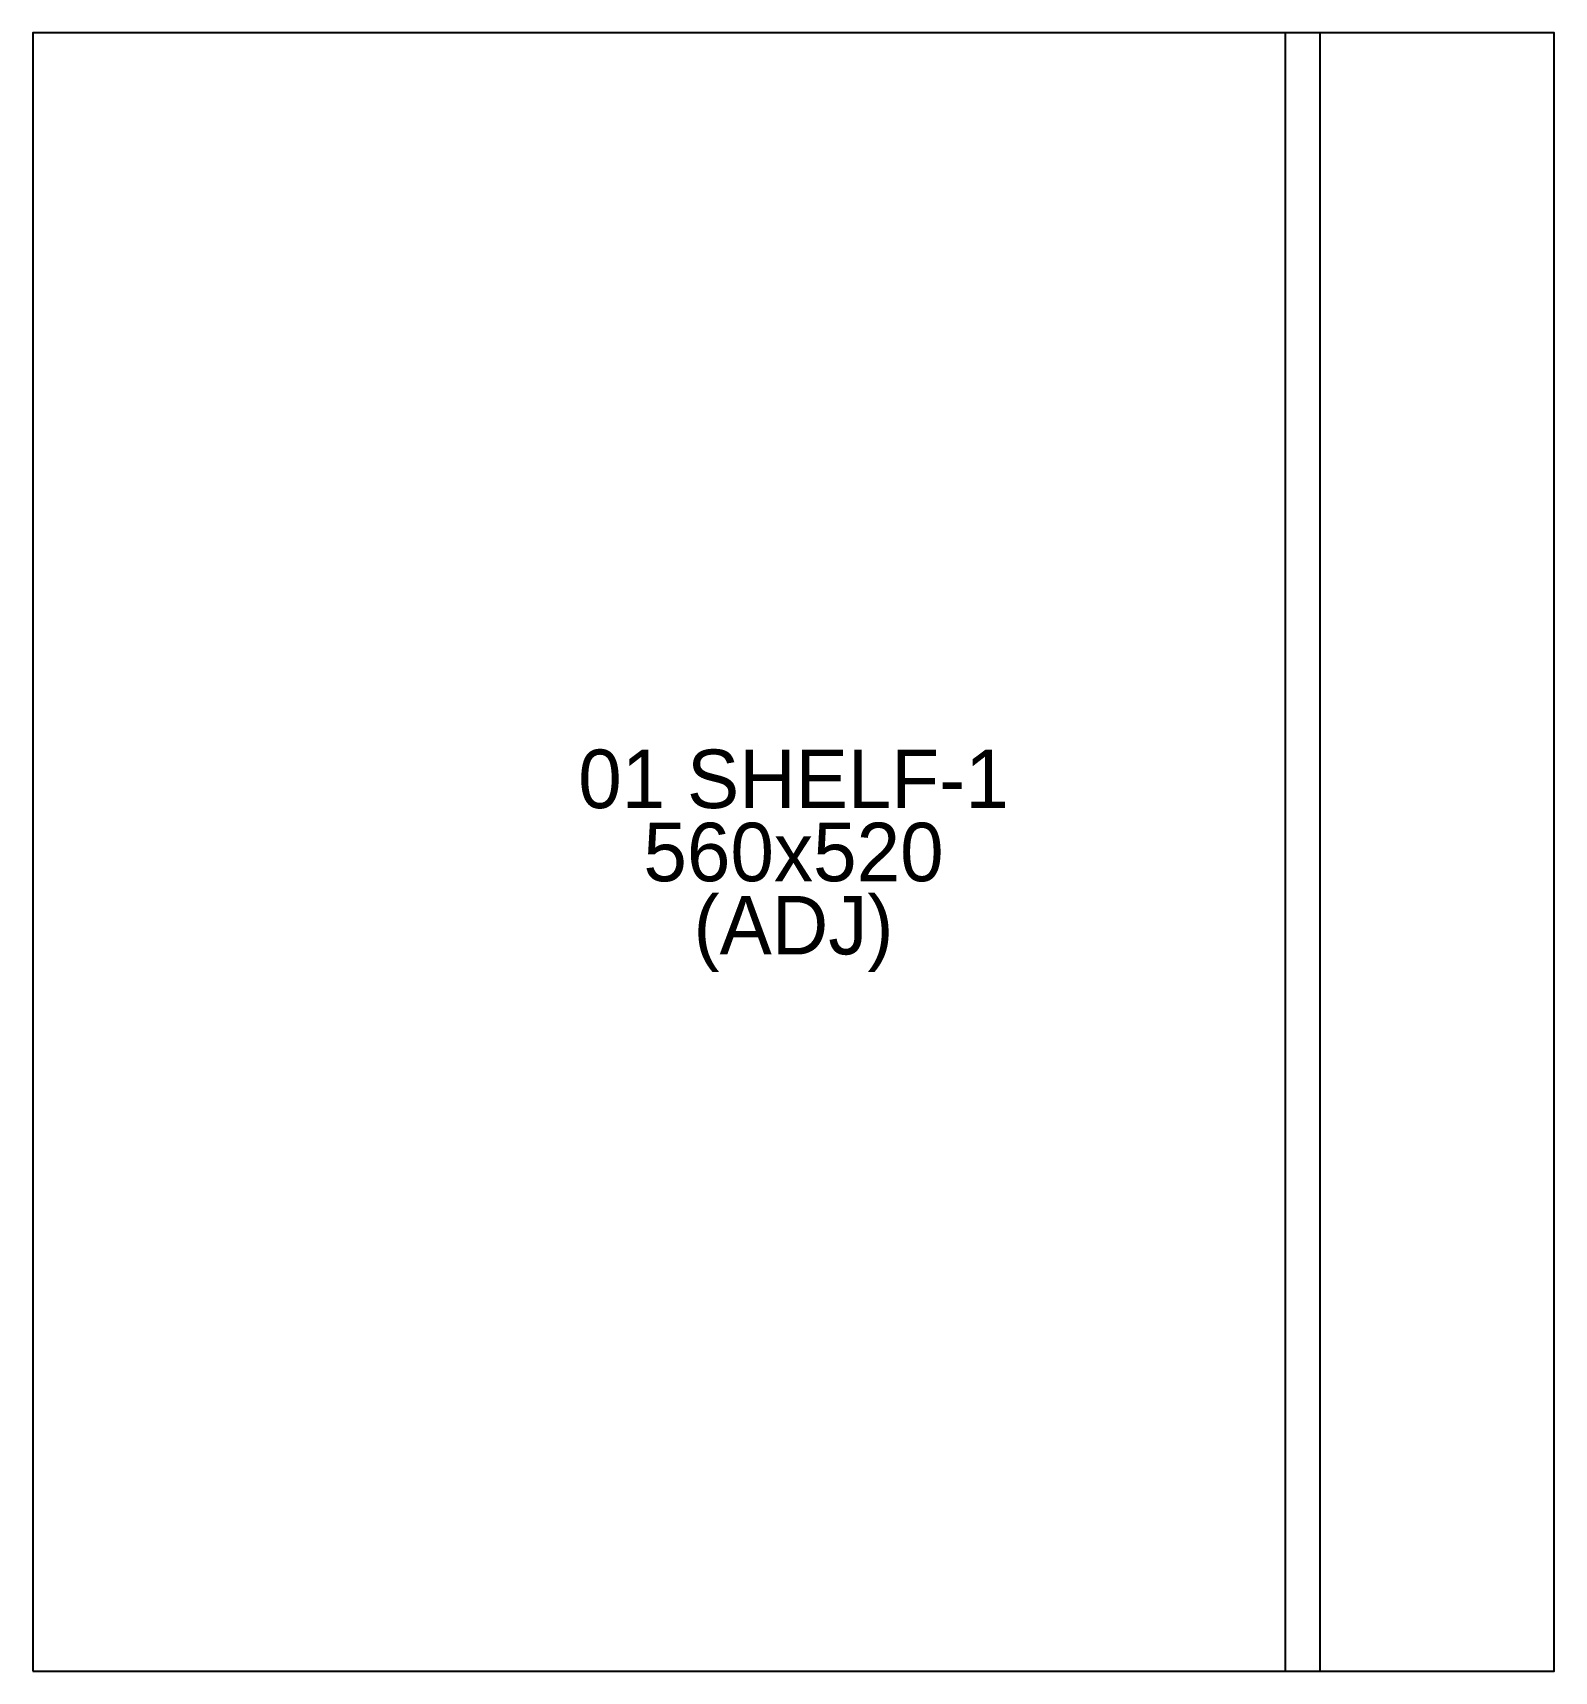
# Model space of a CAD drawing. Extents: x 0 to 520, y 0 to 560.
import ezdxf
from ezdxf.enums import TextEntityAlignment as Align

# ---------------------------------------------------------------- set-up
doc = ezdxf.new("R2010")
doc.units = 0
for name, color, linetype in [('LED_GROOVE', 44, 'CONTINUOUS'), ('OUTLINE', 7, 'CONTINUOUS'), ('UNIT_NUMBER', 94, 'CONTINUOUS')]:
    doc.layers.add(name, color=color, linetype=linetype)

msp = doc.modelspace()

# ---------------------------------------------------------------- linework, layer by layer
at = {"layer": 'LED_GROOVE'}
msp.add_lwpolyline([(428, 0), (440, 0), (440, 560), (428, 560)], close=True, dxfattribs=at)
at = {"layer": 'OUTLINE'}
msp.add_lwpolyline([(0, 0), (520, 0), (520, 560), (0, 560)], close=True, dxfattribs=at)

# ---------------------------------------------------------------- texts
at = {"layer": 'UNIT_NUMBER'}
for s, p in [('01 SHELF-1', (260, 305)), ('560x520', (260, 280)), ('(ADJ)', (260, 255))]:
    msp.add_text(s, height=20, dxfattribs=at).set_placement(p, align=Align.MIDDLE_CENTER)

doc.saveas('drawing.dxf')
